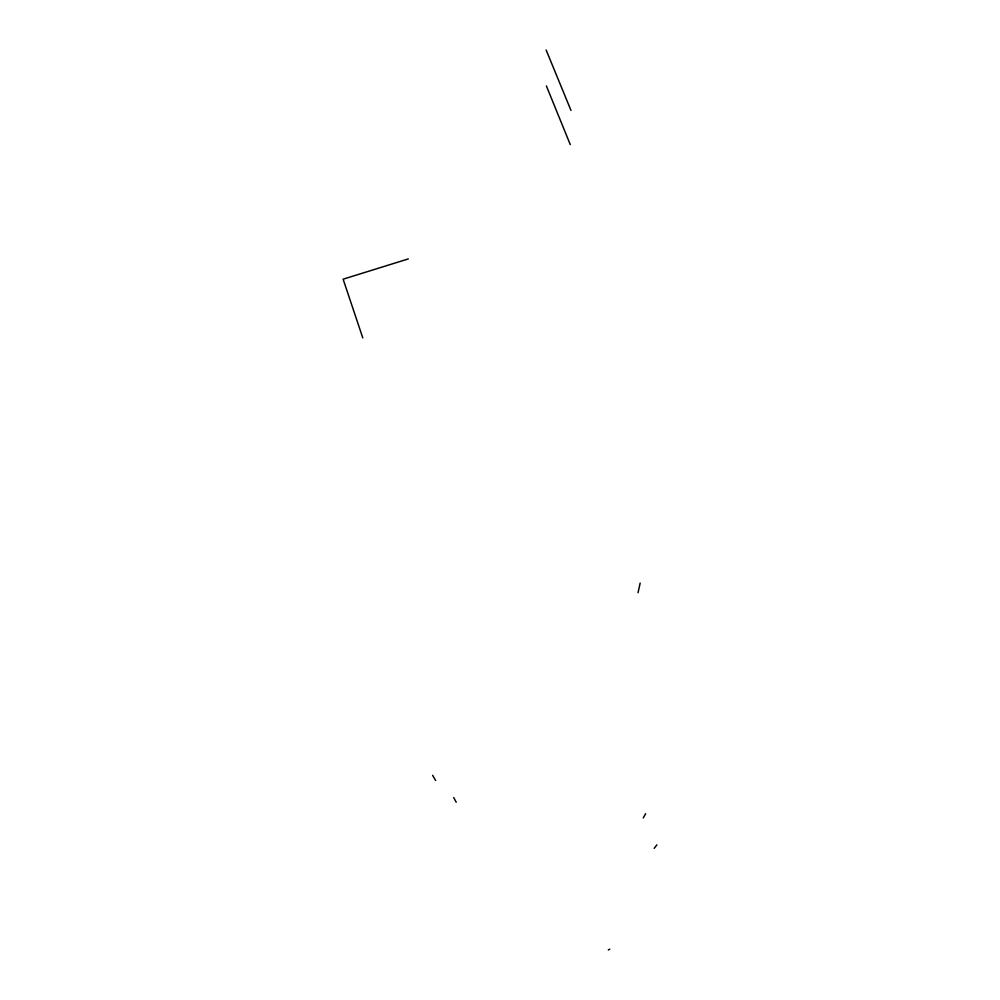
<?xml version="1.0" encoding="UTF-8"?>
<svg xmlns="http://www.w3.org/2000/svg" width="1000" height="1000" viewBox="0 0 1000 1000"><rect width="100%" height="100%" fill="white"/><g stroke="black" fill="none" stroke-linecap="round" stroke-linejoin="round"><path stroke-width="1.5" d="M638.05 592.7L640.163 583.05M643.25 817.95L645.612 813.675M654.2 848.35L656.875 844.837M608.312 950L609.812 949.15M408.3 258.913L343.125 279.188L362.775 337.875M432.612 775.312L435.637 780.512M453.713 797.562L456.213 802.225M546.138 50L571 110.463M546.388 85.95L570.275 144.613"/></g></svg>
